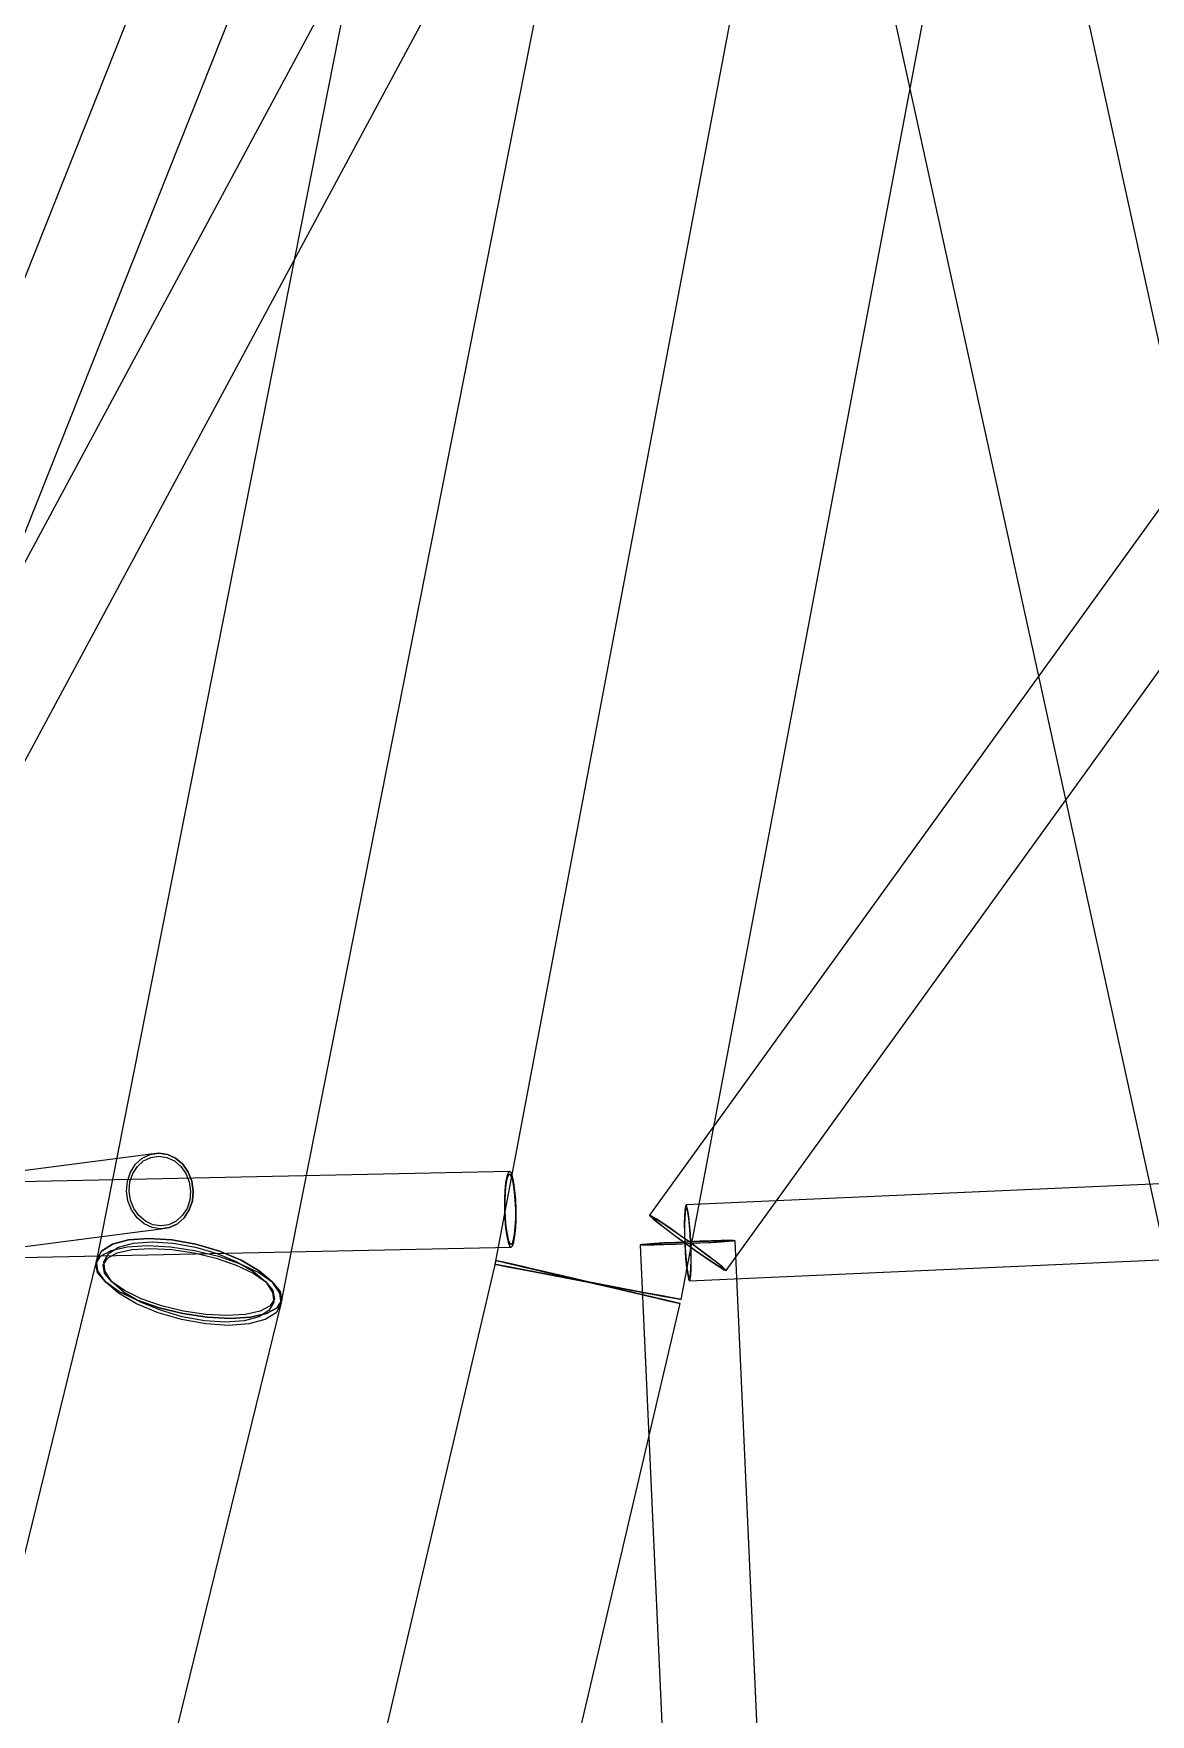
# Model space of a CAD drawing. Header units: millimetres. Extents: x -35150 to 1012618, y -518 to 497000.
# Drawn here: x -21073 to -15087, y 35182 to 44193 of the extents above; entities that cross this region are included whole.
import ezdxf

# ---------------------------------------------------------------- set-up
doc = ezdxf.new("R2010")
doc.units = ezdxf.units.MM
doc.layers.add('D-STR-STRC', color=7, linetype='Continuous', lineweight=25)

msp = doc.modelspace()

# ---------------------------------------------------------------- linework, layer by layer
at = {"layer": 'D-STR-STRC'}
for points in [[(-18251.1, 50197.7), (-20739.4, 37597.7), (-20730.5, 37550.6), (-20688.2, 37500), (-20615.5, 37449.4), (-20517.2, 37402.3), (-20400.1, 37361.8), (-20272.1, 37330.8), (-20142, 37311.3), (-20018.7, 37304.6), (-19910.5, 37311.3), (-19824.8, 37330.8), (-19767.5, 37361.8), (-19742.4, 37402.3), (-17254, 50002.3)], [(-16218.4, 50194.4), (-18600, 37594.4), (-18583, 37591.1), (-18533.1, 37581.6), (-18453.8, 37566.6), (-18350.4, 37547), (-18230, 37524.2), (-18100.8, 37499.8), (-17971.6, 37475.4), (-17851.3, 37452.7), (-17747.9, 37433.1), (-17668.6, 37418.2), (-17618.7, 37408.8), (-17601.7, 37405.6), (-15220.1, 50005.6)], [(-17712.8, 50002.3), (-14953.5, 37402.3), (-14935.9, 37361.8), (-14885.5, 37330.8), (-14805.9, 37311.3), (-14702.5, 37304.6), (-14582.2, 37311.3), (-14453.3, 37330.8), (-14324.7, 37361.8), (-14204.9, 37402.3), (-14102.3, 37449.4), (-14023.8, 37500), (-13974.8, 37550.6), (-13958.5, 37597.7), (-16717.8, 50197.7)], [(-18265.9, 50069.2), (-23165.7, 37740.4), (-23165.7, 37701.1), (-23149.4, 37658.9), (-23117.9, 37616.7), (-23073.3, 37577.4), (-23018.6, 37543.6), (-22957.6, 37517.7), (-22894.4, 37501.4), (-22833.4, 37495.8), (-22778.7, 37501.4), (-22734, 37517.7), (-22702.4, 37543.6), (-22686, 37577.4), (-17786.2, 49906.2)], [(-8945.4, 50089.7), (-17771.7, 37858.5), (-17768.7, 37853.4), (-17751.9, 37838.5), (-17722.5, 37814.9), (-17682.4, 37784.1), (-17634.4, 37748.2), (-17581.7, 37709.7), (-17528, 37671.1), (-17476.9, 37635.3), (-17431.9, 37604.4), (-17396.1, 37580.8), (-17371.8, 37565.9), (-17360.8, 37560.8), (-8534.5, 49792.1)], [(-16471.6, 50010.3), (-22969.7, 37920.8), (-22969.2, 37916.7), (-22953.6, 37904.6), (-22924, 37885.4), (-22882.3, 37860.4), (-22831.5, 37831.3), (-22774.9, 37800), (-22716.5, 37768.7), (-22660.2, 37739.6), (-22609.8, 37714.6), (-22568.9, 37695.4), (-22540.1, 37683.3), (-22525.4, 37679.2), (-16027.3, 49768.7)], [(-22919.9, 37456.1), (-20390, 37784.9), (-20343.9, 37791.8), (-20301.4, 37812.1), (-20265.3, 37844.3), (-20238.1, 37886.3), (-20221.7, 37935.2), (-20217.1, 37987.7), (-20224.8, 38040.2), (-20244.1, 38089.1), (-20273.7, 38131.1), (-20311.7, 38163.3), (-20355.4, 38183.6), (-20401.9, 38190.5), (-22931.8, 37861.7)], [(-12371.9, 38143.9), (-17575.3, 37912.7), (-17579.3, 37905.8), (-17582.4, 37885.5), (-17584.4, 37853.2), (-17585.2, 37811.2), (-17584.7, 37762.2), (-17582.9, 37709.7), (-17580.1, 37657.1), (-17576.2, 37608.2), (-17571.7, 37566.1), (-17566.9, 37533.9), (-17562, 37513.6), (-17557.4, 37506.7), (-12354, 37737.9)], [(-22748.7, 37596.8), (-18513.5, 37686.4), (-18505.5, 37693.3), (-18498.4, 37713.6), (-18492.5, 37745.9), (-18488.4, 37788), (-18486.3, 37837), (-18486.3, 37889.5), (-18488.5, 37942.1), (-18492.6, 37991.1), (-18498.5, 38033.2), (-18505.6, 38065.5), (-18513.6, 38085.8), (-18521.9, 38092.7), (-22757, 38003.2)], [(-22809.6, 24883.4), (-19746.6, 37383.4), (-19753.5, 37439.6), (-19793.6, 37500), (-19864.2, 37560.4), (-19960.5, 37616.6), (-20075.9, 37665), (-20202.5, 37702), (-20331.7, 37725.3), (-20454.8, 37733.3), (-20563.3, 37725.3), (-20649.8, 37702), (-20708.5, 37665), (-20735.2, 37616.6), (-23798.2, 25116.6)], [(-16759.8, 25482.5), (-17313.2, 37721.2), (-17321.8, 37722.4), (-17347.2, 37722.6), (-17387.5, 37722), (-17440.1, 37720.5), (-17501.3, 37718.3), (-17566.9, 37715.6), (-17632.6, 37712.4), (-17693.8, 37709.1), (-17746.4, 37705.8), (-17786.7, 37702.7), (-17812, 37700.2), (-17820.7, 37698.3), (-17267.3, 25459.5)], [(-20537.9, 24884), (-17606.3, 37384), (-17623.1, 37388), (-17672.5, 37399.7), (-17751.1, 37418.2), (-17853.6, 37442.2), (-17972.8, 37470.2), (-18100.8, 37500.2), (-18228.8, 37530.3), (-18348.1, 37558.2), (-18450.6, 37582.2), (-18529.2, 37600.6), (-18578.6, 37612.1), (-18595.4, 37616), (-21527, 25116)]]:
    msp.add_lwpolyline(points, dxfattribs=at)
for points in [[(-20217.1, 37987.7), (-20221.7, 37935.2), (-20238.1, 37886.3), (-20265.3, 37844.3), (-20301.4, 37812.1), (-20343.9, 37791.8), (-20390, 37784.9), (-20436.4, 37791.8), (-20480.1, 37812.1), (-20518.1, 37844.3), (-20547.8, 37886.3), (-20567.1, 37935.2), (-20574.7, 37987.7), (-20570.1, 38040.2), (-20553.7, 38089.1), (-20526.5, 38131.1), (-20490.5, 38163.3), (-20447.9, 38183.6), (-20401.9, 38190.5), (-20355.4, 38183.6), (-20311.7, 38163.3), (-20273.7, 38131.1), (-20244.1, 38089.1), (-20224.8, 38040.2)], [(-20231.2, 37987.7), (-20235.4, 37939.3), (-20250.5, 37894.3), (-20275.6, 37855.6), (-20308.8, 37825.9), (-20348, 37807.2), (-20390.4, 37800.8), (-20433.2, 37807.2), (-20473.5, 37825.9), (-20508.5, 37855.6), (-20535.8, 37894.3), (-20553.6, 37939.3), (-20560.6, 37987.7), (-20556.4, 38036.1), (-20541.3, 38081.1), (-20516.3, 38119.8), (-20483, 38149.5), (-20443.8, 38168.2), (-20401.4, 38174.5), (-20358.6, 38168.2), (-20318.3, 38149.5), (-20283.3, 38119.8), (-20256, 38081.1), (-20238.2, 38036.1)], [(-18549, 37889.5), (-18546.8, 37837), (-18542.7, 37788), (-18536.9, 37745.9), (-18529.7, 37713.6), (-18521.7, 37693.3), (-18513.5, 37686.4), (-18505.5, 37693.3), (-18498.4, 37713.6), (-18492.5, 37745.9), (-18488.4, 37788), (-18486.3, 37837), (-18486.3, 37889.5), (-18488.5, 37942.1), (-18492.6, 37991.1), (-18498.5, 38033.2), (-18505.6, 38065.5), (-18513.6, 38085.8), (-18521.9, 38092.7), (-18529.8, 38085.8), (-18537, 38065.5), (-18542.8, 38033.2), (-18546.9, 37991.1), (-18549, 37942.1)], [(-18546.5, 37889.5), (-18544.5, 37841.1), (-18540.7, 37796), (-18535.3, 37757.2), (-18528.8, 37727.5), (-18521.4, 37708.8), (-18513.8, 37702.4), (-18506.5, 37708.8), (-18499.9, 37727.5), (-18494.5, 37757.2), (-18490.7, 37796), (-18488.8, 37841.1), (-18488.8, 37889.5), (-18490.8, 37938), (-18494.6, 37983.1), (-18500, 38021.9), (-18506.6, 38051.6), (-18513.9, 38070.3), (-18521.5, 38076.7), (-18528.9, 38070.3), (-18535.4, 38051.6), (-18540.8, 38021.9), (-18544.6, 37983.1), (-18546.5, 37938)], [(-17581.7, 37709.7), (-17528, 37671.1), (-17476.9, 37635.3), (-17431.9, 37604.4), (-17396.1, 37580.8), (-17371.8, 37565.9), (-17360.8, 37560.8), (-17363.8, 37565.9), (-17380.6, 37580.8), (-17410.1, 37604.4), (-17450.2, 37635.3), (-17498.2, 37671.1), (-17550.8, 37709.7), (-17604.5, 37748.2), (-17655.6, 37784.1), (-17700.6, 37814.9), (-17736.5, 37838.5), (-17760.7, 37853.4), (-17771.7, 37858.5), (-17768.7, 37853.4), (-17751.9, 37838.5), (-17722.5, 37814.9), (-17682.4, 37784.1), (-17634.4, 37748.2)], [(-17582.9, 37709.7), (-17580.1, 37657.1), (-17576.2, 37608.2), (-17571.7, 37566.1), (-17566.9, 37533.9), (-17562, 37513.6), (-17557.4, 37506.7), (-17553.4, 37513.6), (-17550.2, 37533.9), (-17548.2, 37566.1), (-17547.4, 37608.2), (-17547.9, 37657.1), (-17549.7, 37709.7), (-17552.6, 37762.2), (-17556.4, 37811.2), (-17560.9, 37853.2), (-17565.8, 37885.5), (-17570.7, 37905.8), (-17575.3, 37912.7), (-17579.3, 37905.8), (-17582.4, 37885.5), (-17584.4, 37853.2), (-17585.2, 37811.2), (-17584.7, 37762.2)], [(-17581.6, 37709.7), (-17579, 37661.3), (-17575.5, 37616.2), (-17571.3, 37577.4), (-17566.8, 37547.7), (-17562.3, 37529), (-17558.1, 37522.7), (-17554.4, 37529), (-17551.5, 37547.7), (-17549.7, 37577.4), (-17548.9, 37616.2), (-17549.4, 37661.3), (-17551, 37709.7), (-17553.7, 37758.1), (-17557.2, 37803.2), (-17561.3, 37841.9), (-17565.8, 37871.6), (-17570.3, 37890.3), (-17574.6, 37896.7), (-17578.3, 37890.3), (-17581.1, 37871.6), (-17583, 37841.9), (-17583.7, 37803.2), (-17583.3, 37758.1)], [(-17580.2, 37709.7), (-17531.8, 37674.9), (-17485.7, 37642.6), (-17445.1, 37614.8), (-17412.8, 37593.5), (-17391, 37580.1), (-17381, 37575.5), (-17383.8, 37580.1), (-17398.9, 37593.5), (-17425.5, 37614.8), (-17461.6, 37642.6), (-17504.9, 37674.9), (-17552.4, 37709.7), (-17600.8, 37744.4), (-17646.8, 37776.7), (-17687.4, 37804.5), (-17719.7, 37825.9), (-17741.6, 37839.3), (-17751.5, 37843.8), (-17748.8, 37839.3), (-17733.7, 37825.9), (-17707.1, 37804.5), (-17671, 37776.7), (-17627.7, 37744.4)], [(-19793.6, 37500), (-19751.3, 37449.4), (-19742.4, 37402.3), (-19767.5, 37361.8), (-19824.8, 37330.8), (-19910.5, 37311.3), (-20018.7, 37304.6), (-20142, 37311.3), (-20272.1, 37330.8), (-20400.1, 37361.8), (-20517.2, 37402.3), (-20615.5, 37449.4), (-20688.2, 37500), (-20730.5, 37550.6), (-20739.4, 37597.7), (-20714.4, 37638.2), (-20657.1, 37669.2), (-20571.4, 37688.7), (-20463.2, 37695.4), (-20339.8, 37688.7), (-20209.7, 37669.2), (-20081.8, 37638.2), (-19964.7, 37597.7), (-19866.4, 37550.6)], [(-19793.6, 37500), (-19753.5, 37439.6), (-19746.6, 37383.4), (-19773.4, 37335), (-19832, 37298), (-19918.5, 37274.7), (-20027, 37266.7), (-20150.1, 37274.7), (-20279.3, 37298), (-20406, 37335), (-20521.4, 37383.4), (-20617.6, 37439.6), (-20688.2, 37500), (-20728.3, 37560.4), (-20735.2, 37616.6), (-20708.5, 37665), (-20649.8, 37702), (-20563.3, 37725.3), (-20454.8, 37733.3), (-20331.7, 37725.3), (-20202.5, 37702), (-20075.9, 37665), (-19960.5, 37616.6), (-19864.2, 37560.4)], [(-19828.8, 37500), (-19789.9, 37453.4), (-19781.7, 37410), (-19804.7, 37372.7), (-19857.5, 37344.1), (-19936.5, 37326.1), (-20036.2, 37320), (-20149.8, 37326.1), (-20269.6, 37344.1), (-20387.5, 37372.7), (-20495.4, 37410), (-20586, 37453.4), (-20653, 37500), (-20692, 37546.6), (-20700.2, 37590), (-20677.1, 37627.3), (-20624.3, 37655.9), (-20545.4, 37673.9), (-20445.7, 37680), (-20332, 37673.9), (-20212.2, 37655.9), (-20094.3, 37627.3), (-19986.4, 37590), (-19895.9, 37546.6)], [(-19828.8, 37500), (-19791.9, 37444.4), (-19785.5, 37392.5), (-19810.2, 37348), (-19864.2, 37313.9), (-19943.9, 37292.4), (-20043.9, 37285.1), (-20157.2, 37292.4), (-20276.3, 37313.9), (-20393, 37348), (-20499.3, 37392.5), (-20588, 37444.4), (-20653, 37500), (-20690, 37555.6), (-20696.3, 37607.5), (-20671.6, 37652), (-20617.6, 37686.1), (-20537.9, 37707.6), (-20438, 37714.9), (-20324.6, 37707.6), (-20205.5, 37686.1), (-20088.9, 37652), (-19982.6, 37607.5), (-19893.9, 37555.6)], [(-17566.9, 37704), (-17632.6, 37701.2), (-17693.8, 37699), (-17746.4, 37697.6), (-17786.7, 37697), (-17812, 37697.2), (-17820.7, 37698.3), (-17812, 37700.2), (-17786.7, 37702.7), (-17746.4, 37705.8), (-17693.8, 37709.1), (-17632.6, 37712.4), (-17566.9, 37715.6), (-17501.3, 37718.3), (-17440.1, 37720.5), (-17387.5, 37722), (-17347.2, 37722.6), (-17321.8, 37722.4), (-17313.2, 37721.2), (-17321.8, 37719.4), (-17347.2, 37716.8), (-17387.5, 37713.8), (-17440.1, 37710.5), (-17501.3, 37707.2)], [(-17566.9, 37704.6), (-17626.1, 37702.1), (-17681.3, 37700.1), (-17728.7, 37698.8), (-17765.1, 37698.2), (-17787.9, 37698.4), (-17795.7, 37699.4), (-17787.9, 37701.1), (-17765.1, 37703.4), (-17728.7, 37706.2), (-17681.3, 37709.1), (-17626.1, 37712.1), (-17566.9, 37715), (-17507.7, 37717.5), (-17452.6, 37719.5), (-17405.2, 37720.8), (-17368.8, 37721.3), (-17346, 37721.1), (-17338.2, 37720.1), (-17346, 37718.4), (-17368.8, 37716.1), (-17405.2, 37713.4), (-17452.6, 37710.4), (-17507.7, 37707.4)], [(-18100.8, 37500.2), (-18230, 37524.6), (-18350.4, 37547.3), (-18453.8, 37566.9), (-18533.1, 37581.8), (-18583, 37591.2), (-18600, 37594.4), (-18583, 37591.1), (-18533.1, 37581.6), (-18453.8, 37566.6), (-18350.4, 37547), (-18230, 37524.2), (-18100.8, 37499.8), (-17971.6, 37475.4), (-17851.3, 37452.7), (-17747.9, 37433.1), (-17668.6, 37418.2), (-17618.7, 37408.8), (-17601.7, 37405.6), (-17618.7, 37408.9), (-17668.6, 37418.4), (-17747.9, 37433.4), (-17851.3, 37453), (-17971.6, 37475.8)], [(-18100.8, 37500.2), (-18228.8, 37530.3), (-18348.1, 37558.2), (-18450.6, 37582.2), (-18529.2, 37600.6), (-18578.6, 37612.1), (-18595.4, 37616), (-18578.6, 37612), (-18529.2, 37600.3), (-18450.6, 37581.8), (-18348.1, 37557.8), (-18228.8, 37529.8), (-18100.8, 37499.8), (-17972.8, 37469.7), (-17853.6, 37441.8), (-17751.1, 37417.8), (-17672.5, 37399.4), (-17623.1, 37387.9), (-17606.3, 37384), (-17623.1, 37388), (-17672.5, 37399.7), (-17751.1, 37418.2), (-17853.6, 37442.2), (-17972.8, 37470.2)], [(-18100.8, 37500.2), (-18219.9, 37522.7), (-18330.8, 37543.6), (-18426, 37561.6), (-18499.1, 37575.4), (-18545, 37584), (-18560.7, 37586.9), (-18545, 37583.9), (-18499.1, 37575.2), (-18426, 37561.3), (-18330.8, 37543.3), (-18219.9, 37522.3), (-18100.8, 37499.8), (-17981.8, 37477.3), (-17870.9, 37456.4), (-17775.7, 37438.4), (-17702.6, 37424.6), (-17656.7, 37416), (-17641, 37413.1), (-17656.7, 37416.1), (-17702.6, 37424.8), (-17775.7, 37438.7), (-17870.9, 37456.7), (-17981.8, 37477.7)], [(-18100.8, 37500.2), (-18218.8, 37527.9), (-18328.7, 37553.6), (-18423, 37575.7), (-18495.4, 37592.7), (-18541, 37603.3), (-18556.5, 37606.9), (-18541, 37603.2), (-18495.4, 37592.4), (-18423, 37575.4), (-18328.7, 37553.2), (-18218.8, 37527.4), (-18100.8, 37499.8), (-17982.9, 37472.1), (-17873, 37446.4), (-17778.7, 37424.3), (-17706.2, 37407.3), (-17660.7, 37396.7), (-17645.2, 37393.1), (-17660.7, 37396.8), (-17706.2, 37407.6), (-17778.7, 37424.6), (-17873, 37446.8), (-17982.9, 37472.6)]]:
    msp.add_lwpolyline(points, close=True, dxfattribs=at)

doc.saveas('drawing.dxf')
